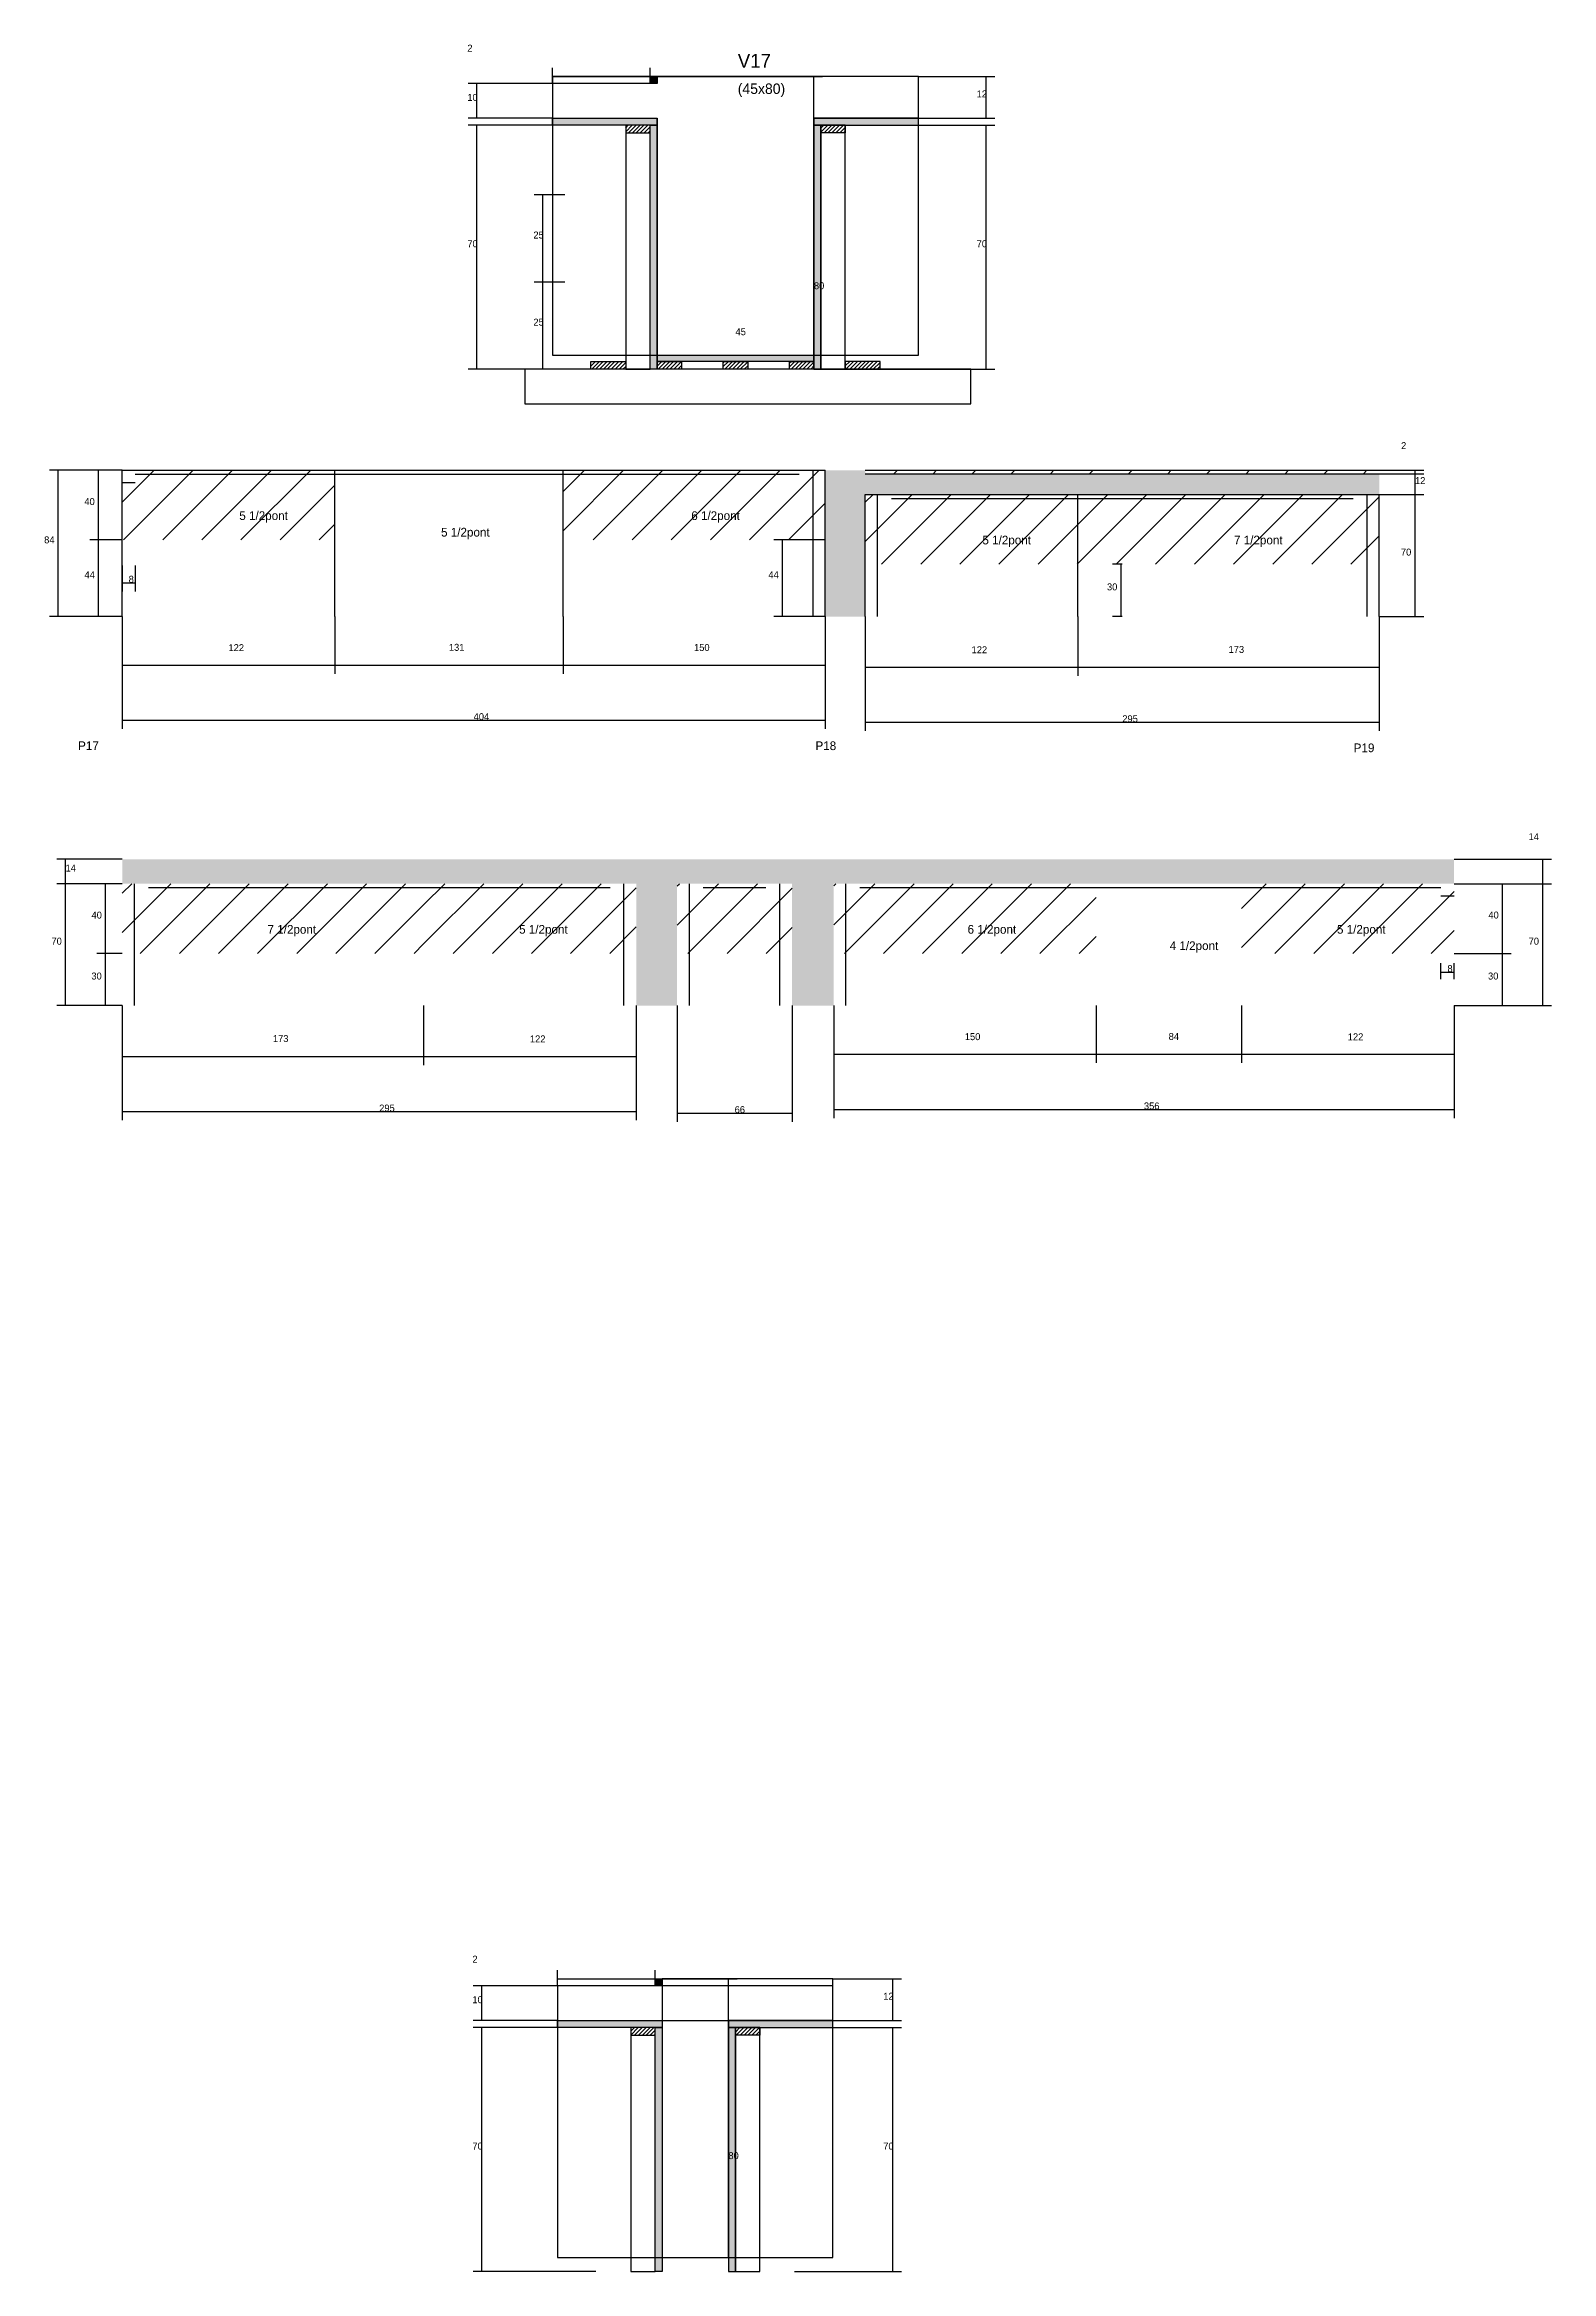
# Model space of a CAD drawing. Header units: metres. Extents: x 130941 to 131805, y 29211 to 30489.
import ezdxf

# ---------------------------------------------------------------- set-up
doc = ezdxf.new("R2010")
doc.units = ezdxf.units.M
for name, color, linetype in [('CONCRETO', 251, 'Continuous'), ('COTA', 4, 'Continuous'), ('Cota Seção (2x)', 4, 'Continuous'), ('Hachura', 253, 'Continuous'), ('Madeira', 126, 'Continuous'), ('NOMENCLATURA', 7, 'Continuous'), ('Painéis', 200, 'Continuous'), ('SARR_2.2x7', 40, 'Continuous'), ('Texto Seção', 7, 'Continuous')]:
    doc.layers.add(name, color=color, linetype=linetype)

msp = doc.modelspace()

# ---------------------------------------------------------------- hatches: boundary and pattern name
at = {"layer": 'COTA'}
h = msp.add_hatch(dxfattribs=at)
h.set_pattern_fill('AR-CONC', scale=0.03)
h.paths.add_polyline_path([(131411.6, 30231), (131706.6, 30231), (131706.6, 30243), (131411.6, 30243), (131411.6, 30245), (131388.6, 30245), (131388.6, 30161), (131411.6, 30161)])
h = msp.add_hatch(dxfattribs=at)
h.set_pattern_fill('AR-CONC', scale=0.03)
h.paths.add_polyline_path([(131280.1, 29937.6), (131303.6, 29937.6), (131303.6, 30007.6), (131369.6, 30007.6), (131369.6, 29937.6), (131393.5, 29937.6), (131393.5, 30007.6), (131749.5, 30007.6), (131749.5, 30021.6), (130985.1, 30021.6), (130985.1, 30007.6), (131280.1, 30007.6)])
at = {"layer": 'Hachura'}
h = msp.add_hatch(color=8, dxfattribs=at)
h.dxf.hatch_style = 1
h.paths.add_polyline_path([(131288.1, 30471), (131292.1, 30471), (131292.1, 30471), (131292.1, 30467), (131292.1, 30467), (131288.1, 30467), (131288.1, 30467), (131288.1, 30471)])
h = msp.add_hatch(color=8, dxfattribs=at)
h.dxf.hatch_style = 1
h.paths.add_polyline_path([(131232.1, 30443), (131232.1, 30447), (131232.1, 30447), (131292.1, 30447), (131292.1, 30447), (131292.1, 30443), (131292.1, 30443), (131232.1, 30443)])
h = msp.add_hatch(dxfattribs=at)
h.set_pattern_fill('ANSI31', scale=0.5)
h.paths.add_polyline_path([(131274.1, 30443), (131274.1, 30438.6), (131274.1, 30438.6), (131288.1, 30438.6), (131288.1, 30438.6), (131288.1, 30443), (131288.1, 30443), (131274.1, 30443)])
h = msp.add_hatch(color=8, dxfattribs=at)
h.dxf.hatch_style = 1
h.paths.add_polyline_path([(131288.1, 30443), (131292.1, 30443), (131292.1, 30443), (131292.1, 30303), (131292.1, 30303), (131288.1, 30303), (131288.1, 30303), (131288.1, 30443)])
h = msp.add_hatch(color=8, dxfattribs=at)
h.dxf.hatch_style = 1
h.paths.add_polyline_path([(131442.1, 30443), (131442.1, 30447), (131442.1, 30447), (131382.1, 30447), (131382.1, 30447), (131382.1, 30443), (131382.1, 30443), (131442.1, 30443)])
h = msp.add_hatch(color=8, dxfattribs=at)
h.dxf.hatch_style = 1
h.paths.add_polyline_path([(131386.1, 30443), (131382.1, 30443), (131382.1, 30443), (131382.1, 30303), (131382.1, 30303), (131386.1, 30303), (131386.1, 30303), (131386.1, 30443)])
h = msp.add_hatch(dxfattribs=at)
h.set_pattern_fill('ANSI31', scale=0.5)
h.paths.add_polyline_path([(131400.1, 30443), (131400.1, 30438.6), (131400.1, 30438.6), (131386.1, 30438.6), (131386.1, 30438.6), (131386.1, 30443), (131386.1, 30443), (131400.1, 30443)])
h = msp.add_hatch(dxfattribs=at)
h.set_pattern_fill('ANSI31', scale=0.5)
h.paths.add_polyline_path([(131254.1, 30303), (131254.1, 30307.4), (131254.1, 30307.4), (131274.1, 30307.4), (131274.1, 30307.4), (131274.1, 30303), (131274.1, 30303), (131254.1, 30303)])
h = msp.add_hatch(color=8, dxfattribs=at)
h.dxf.hatch_style = 1
h.paths.add_polyline_path([(131292.1, 30307.4), (131292.1, 30311), (131292.1, 30311), (131382.1, 30311), (131382.1, 30311), (131382.1, 30307.4), (131382.1, 30307.4), (131292.1, 30307.4)])
h = msp.add_hatch(dxfattribs=at)
h.set_pattern_fill('ANSI31', scale=0.5)
h.paths.add_polyline_path([(131292.1, 30303), (131292.1, 30307.4), (131292.1, 30307.4), (131306.1, 30307.4), (131306.1, 30307.4), (131306.1, 30303), (131306.1, 30303), (131292.1, 30303)])
h = msp.add_hatch(dxfattribs=at)
h.set_pattern_fill('ANSI31', scale=0.5)
h.paths.add_polyline_path([(131330.1, 30303), (131330.1, 30307.4), (131330.1, 30307.4), (131344.1, 30307.4), (131344.1, 30307.4), (131344.1, 30303), (131344.1, 30303), (131330.1, 30303)])
h = msp.add_hatch(dxfattribs=at)
h.set_pattern_fill('ANSI31', scale=0.5)
h.paths.add_polyline_path([(131368.1, 30303), (131368.1, 30307.4), (131368.1, 30307.4), (131382.1, 30307.4), (131382.1, 30307.4), (131382.1, 30303), (131382.1, 30303), (131368.1, 30303)])
h = msp.add_hatch(dxfattribs=at)
h.set_pattern_fill('ANSI31', scale=0.5)
h.paths.add_polyline_path([(131420.1, 30303), (131420.1, 30307.4), (131420.1, 30307.4), (131400.1, 30307.4), (131400.1, 30307.4), (131400.1, 30303), (131400.1, 30303), (131420.1, 30303)])
h = msp.add_hatch(dxfattribs=at)
h.set_pattern_fill('ANSI31', scale=5)
h.paths.add_polyline_path([(130985.1, 30245), (130985.1, 30205), (131107.1, 30205), (131107.1, 30245)])
h = msp.add_hatch(dxfattribs=at)
h.set_pattern_fill('ANSI31', scale=5)
h.paths.add_polyline_path([(131388.6, 30205), (131388.6, 30245), (131238.1, 30245), (131238.1, 30205)])
h = msp.add_hatch(dxfattribs=at)
h.set_pattern_fill('ANSI31', scale=5)
h.paths.add_polyline_path([(131411.6, 30245), (131411.6, 30243), (131533.6, 30243), (131533.6, 30245)])
h = msp.add_hatch(dxfattribs=at)
h.set_pattern_fill('ANSI31', scale=5)
h.paths.add_polyline_path([(131533.6, 30245), (131533.6, 30243), (131706.6, 30243), (131706.6, 30245)])
h = msp.add_hatch(dxfattribs=at)
h.set_pattern_fill('ANSI31', scale=5)
h.paths.add_polyline_path([(131411.6, 30231), (131411.6, 30191), (131533.6, 30191), (131533.6, 30231)])
h = msp.add_hatch(dxfattribs=at)
h.set_pattern_fill('ANSI31', scale=5)
h.paths.add_polyline_path([(131706.6, 30191), (131706.6, 30231), (131533.6, 30231), (131533.6, 30191)])
h = msp.add_hatch(dxfattribs=at)
h.set_pattern_fill('ANSI31', scale=5)
h.paths.add_polyline_path([(131158.1, 29967.6), (131158.1, 30007.6), (130985.1, 30007.6), (130985.1, 29967.6)])
h = msp.add_hatch(dxfattribs=at)
h.set_pattern_fill('ANSI31', scale=5)
h.paths.add_polyline_path([(131158.1, 30007.6), (131158.1, 29967.6), (131280.1, 29967.6), (131280.1, 30007.6)])
h = msp.add_hatch(dxfattribs=at)
h.set_pattern_fill('ANSI31', scale=5)
h.paths.add_polyline_path([(131369.6, 29967.6), (131369.6, 30007.6), (131303.6, 30007.6), (131303.6, 29967.6)])
h = msp.add_hatch(dxfattribs=at)
h.set_pattern_fill('ANSI31', scale=5)
h.paths.add_polyline_path([(131544, 29967.6), (131544, 30007.6), (131393.5, 30007.6), (131393.5, 29967.6)])
h = msp.add_hatch(dxfattribs=at)
h.set_pattern_fill('ANSI31', scale=5)
h.paths.add_polyline_path([(131627.5, 30007.6), (131627.5, 29967.6), (131749.5, 29967.6), (131749.5, 30007.6)])
h = msp.add_hatch(color=8, dxfattribs=at)
h.dxf.hatch_style = 1
h.paths.add_polyline_path([(131291, 29378.9), (131295, 29378.9), (131295, 29378.9), (131295, 29374.9), (131295, 29374.9), (131291, 29374.9), (131291, 29374.9), (131291, 29378.9)])
h = msp.add_hatch(color=8, dxfattribs=at)
h.dxf.hatch_style = 1
h.paths.add_polyline_path([(131235, 29350.9), (131235, 29354.9), (131235, 29354.9), (131295, 29354.9), (131295, 29354.9), (131295, 29350.9), (131295, 29350.9), (131235, 29350.9)])
h = msp.add_hatch(color=8, dxfattribs=at)
h.dxf.hatch_style = 1
h.paths.add_polyline_path([(131393, 29350.9), (131393, 29354.9), (131393, 29354.9), (131333, 29354.9), (131333, 29354.9), (131333, 29350.9), (131333, 29350.9), (131393, 29350.9)])
h = msp.add_hatch(dxfattribs=at)
h.set_pattern_fill('ANSI31', scale=0.5)
h.paths.add_polyline_path([(131277, 29350.9), (131277, 29346.5), (131277, 29346.5), (131291, 29346.5), (131291, 29346.5), (131291, 29350.9), (131291, 29350.9), (131277, 29350.9)])
h = msp.add_hatch(color=8, dxfattribs=at)
h.dxf.hatch_style = 1
h.paths.add_polyline_path([(131291, 29350.9), (131295, 29350.9), (131295, 29350.9), (131295, 29210.9), (131295, 29210.9), (131291, 29210.9), (131291, 29210.9), (131291, 29350.9)])
h = msp.add_hatch(color=8, dxfattribs=at)
h.dxf.hatch_style = 1
h.paths.add_polyline_path([(131337, 29350.9), (131333, 29350.9), (131333, 29350.9), (131333, 29210.9), (131333, 29210.9), (131337, 29210.9), (131337, 29210.9), (131337, 29350.9)])
h = msp.add_hatch(dxfattribs=at)
h.set_pattern_fill('ANSI31', scale=0.5)
h.paths.add_polyline_path([(131351, 29350.9), (131351, 29346.5), (131351, 29346.5), (131337, 29346.5), (131337, 29346.5), (131337, 29350.9), (131337, 29350.9), (131351, 29350.9)])

# ---------------------------------------------------------------- linework, layer by layer
at = {"layer": 'CONCRETO'}
for points in [[(131442.1, 30471), (131292.1, 30471), (131292.1, 30467), (131232.1, 30467), (131232.1, 30447), (131292.1, 30447), (131292.1, 30311), (131382.1, 30311), (131382.1, 30437), (131382.1, 30447), (131442.1, 30447)], [(131232.1, 30311), (131442.1, 30311), (131442.1, 30471), (131232.1, 30471)], [(131235, 29218.9), (131393, 29218.9), (131393, 29374.9), (131235, 29374.9)], [(131295, 29354.9), (131393, 29354.9), (131393, 29378.9), (131295, 29378.9)]]:
    msp.add_lwpolyline(points, close=True, dxfattribs=at)
for points in [[(131295, 29374.9), (131235, 29374.9), (131235, 29354.9), (131295, 29354.9), (131295, 29218.9), (131333, 29218.9), (131333, 29344.9), (131333, 29354.9), (131393, 29354.9)], [(131393, 29354.9), (131393, 29378.9), (131295, 29378.9)]]:
    msp.add_lwpolyline(points, dxfattribs=at)
at = {"layer": 'COTA'}
for p, q in [((131232.1, 30467), (131183.7, 30467)), ((131188.7, 30447), (131188.7, 30467)), ((131232.1, 30467), (131232.1, 30476)), ((131232.1, 30471), (131288.1, 30471)), ((131288.1, 30471), (131288.1, 30476)), ((131442.1, 30471), (131486, 30471)), ((131481, 30447), (131481, 30471)), ((131232.1, 30447), (131183.7, 30447)), ((131232.1, 30443), (131183.7, 30443)), ((131188.7, 30303), (131188.7, 30443)), ((131404.5, 30443), (131486, 30443)), ((131442.1, 30447), (131486, 30447)), ((131481, 30303), (131481, 30443)), ((131239.1, 30403), (131221.6, 30403)), ((131226.6, 30353), (131226.6, 30403)), ((131239.1, 30353), (131221.6, 30353)), ((131239.1, 30353), (131221.6, 30353)), ((131226.6, 30303), (131226.6, 30353)), ((131256.7, 30303), (131183.7, 30303)), ((131239.1, 30303), (131221.6, 30303)), ((131412.9, 30303), (131486, 30303)), ((130985.1, 30245), (130943.4, 30245)), ((130948.4, 30161), (130948.4, 30245)), ((130985.1, 30245), (130966.5, 30245)), ((130971.5, 30205), (130971.5, 30245)), ((131706.6, 30245), (131732.1, 30245)), ((131706.6, 30243), (131732.1, 30243)), ((131706.6, 30243), (131732.1, 30243)), ((131727.1, 30243), (131727.1, 30245)), ((131727.1, 30231), (131727.1, 30243)), ((131706.6, 30231), (131732.1, 30231)), ((131706.6, 30231), (131732.1, 30231)), ((131727.1, 30161), (131727.1, 30231)), ((130985.1, 30205), (130966.5, 30205)), ((130985.1, 30205), (130966.5, 30205)), ((130971.5, 30161), (130971.5, 30205)), ((131388.6, 30205), (131359.1, 30205)), ((131364.1, 30161), (131364.1, 30205)), ((130985.1, 30190.2), (130985.1, 30175.4)), ((130992.6, 30190.2), (130992.6, 30175.4)), ((131559.1, 30191), (131553.5, 30191)), ((131558.5, 30161), (131558.5, 30191)), ((130985.1, 30180.4), (130992.6, 30180.4)), ((130985.1, 30161), (130943.4, 30161)), ((130985.1, 30161), (130966.5, 30161)), ((130985.1, 30161), (130985.1, 30096.5)), ((130985.1, 30161), (130985.1, 30128.1)), ((131107.1, 30161), (131107.1, 30128.1)), ((131107.1, 30161), (131107.1, 30128.1)), ((131238.1, 30161), (131238.1, 30128.1)), ((131238.1, 30161), (131238.1, 30128.1)), ((131388.6, 30161), (131359.1, 30161)), ((131388.6, 30161), (131388.6, 30096.5)), ((131388.6, 30161), (131388.6, 30128.1)), ((131411.6, 30161), (131411.6, 30095.3)), ((131411.6, 30161), (131411.6, 30126.9)), ((131533.6, 30161), (131533.6, 30126.9)), ((131533.6, 30161), (131533.6, 30126.9)), ((131559.1, 30161), (131553.5, 30161)), ((131706.6, 30161), (131706.6, 30126.9)), ((131706.6, 30161), (131706.6, 30095.3)), ((131706.6, 30161), (131732.1, 30161)), ((130985.1, 30133.1), (131107.1, 30133.1)), ((131107.1, 30133.1), (131238.1, 30133.1)), ((131238.1, 30133.1), (131388.6, 30133.1)), ((131411.6, 30131.9), (131533.6, 30131.9)), ((131533.6, 30131.9), (131706.6, 30131.9)), ((130985.1, 30101.5), (131388.6, 30101.5)), ((131411.6, 30100.3), (131706.6, 30100.3)), ((130985.1, 30021.6), (130947.6, 30021.6)), ((130952.6, 30007.6), (130952.6, 30021.6)), ((131749.5, 30021.6), (131805.4, 30021.6)), ((131800.4, 30007.6), (131800.4, 30021.6)), ((130985.1, 30007.6), (130947.6, 30007.6)), ((130985.1, 30007.6), (130947.6, 30007.6)), ((130952.6, 29937.6), (130952.6, 30007.6)), ((130985.1, 30007.6), (130970.6, 30007.6)), ((130975.6, 29967.6), (130975.6, 30007.6)), ((131749.5, 30007.6), (131782.3, 30007.6)), ((131749.5, 30007.6), (131805.4, 30007.6)), ((131749.5, 30007.6), (131805.4, 30007.6)), ((131777.3, 29967.6), (131777.3, 30007.6)), ((131800.4, 29937.6), (131800.4, 30007.6)), ((130985.1, 29967.6), (130970.6, 29967.6)), ((130985.1, 29967.6), (130970.6, 29967.6)), ((130975.6, 29937.6), (130975.6, 29967.6)), ((131749.5, 29967.6), (131782.3, 29967.6)), ((131749.5, 29967.6), (131782.3, 29967.6)), ((131777.3, 29937.6), (131777.3, 29967.6)), ((131742, 29952.8), (131742, 29961.9)), ((131742, 29956.9), (131749.5, 29956.9)), ((131749.5, 29952.8), (131749.5, 29961.9)), ((130985.1, 29937.6), (130947.6, 29937.6)), ((130985.1, 29937.6), (130970.6, 29937.6)), ((130985.1, 29937.6), (130985.1, 29903.4)), ((130985.1, 29937.6), (130985.1, 29871.8)), ((131158.1, 29937.6), (131158.1, 29903.4)), ((131158.1, 29937.6), (131158.1, 29903.4)), ((131280.1, 29937.6), (131280.1, 29871.8)), ((131280.1, 29937.6), (131280.1, 29903.4)), ((131303.6, 29937.6), (131303.6, 29870.9)), ((131369.6, 29937.6), (131369.6, 29870.9)), ((131393.5, 29937.6), (131393.5, 29873)), ((131393.5, 29937.6), (131393.5, 29904.7)), ((131544, 29937.6), (131544, 29904.7)), ((131544, 29937.6), (131544, 29904.7)), ((131627.5, 29937.6), (131627.5, 29904.7)), ((131627.5, 29937.6), (131627.5, 29904.7)), ((131749.5, 29937.6), (131749.5, 29873)), ((131749.5, 29937.6), (131749.5, 29904.7)), ((131749.5, 29937.6), (131782.3, 29937.6)), ((131749.5, 29937.6), (131805.4, 29937.6)), ((130985.1, 29908.4), (131158.1, 29908.4)), ((131158.1, 29908.4), (131280.1, 29908.4)), ((131393.5, 29909.7), (131544, 29909.7)), ((131544, 29909.7), (131627.5, 29909.7)), ((131627.5, 29909.7), (131749.5, 29909.7)), ((131393.5, 29878), (131749.5, 29878)), ((130985.1, 29876.8), (131280.1, 29876.8)), ((131303.6, 29875.9), (131369.6, 29875.9)), ((131235, 29374.9), (131235, 29383.9)), ((131291, 29378.9), (131291, 29383.9)), ((131235, 29374.9), (131186.6, 29374.9)), ((131191.6, 29354.9), (131191.6, 29374.9)), ((131235, 29378.9), (131291, 29378.9)), ((131393, 29378.9), (131432.4, 29378.9)), ((131427.4, 29354.9), (131427.4, 29378.9)), ((131235, 29354.9), (131186.6, 29354.9)), ((131393, 29354.9), (131432.4, 29354.9)), ((131235, 29350.9), (131186.6, 29350.9)), ((131191.6, 29210.9), (131191.6, 29350.9)), ((131351, 29350.9), (131432.4, 29350.9)), ((131427.4, 29210.9), (131427.4, 29350.9)), ((131257, 29210.9), (131186.6, 29210.9)), ((131371, 29210.9), (131432.4, 29210.9))]:
    msp.add_line(p, q, dxfattribs=at)
at = {"layer": 'Cota Seção (2x)'}
for p, q in [((131292.1, 30471), (131387.1, 30471)), ((131382.1, 30311), (131382.1, 30471)), ((131292.1, 30311), (131292.1, 30316)), ((131382.1, 30311), (131382.1, 30316)), ((131292.1, 30311), (131387.1, 30311)), ((131292.1, 30311), (131382.1, 30311)), ((131295, 29378.9), (131338, 29378.9)), ((131333, 29218.9), (131333, 29378.9)), ((131295, 29218.9), (131338, 29218.9))]:
    msp.add_line(p, q, dxfattribs=at)
at = {"layer": 'Madeira'}
for points in [[(131274.1, 30443), (131274.1, 30438.6), (131288.1, 30438.6), (131288.1, 30443)], [(131274.1, 30303), (131288.1, 30303), (131288.1, 30443), (131274.1, 30443)], [(131400.1, 30443), (131400.1, 30438.6), (131386.1, 30438.6), (131386.1, 30443)], [(131400.1, 30443), (131386.1, 30443), (131386.1, 30303), (131400.1, 30303)], [(131216.2, 30283), (131472.2, 30283), (131472.2, 30303), (131216.2, 30303)], [(131254.1, 30303), (131254.1, 30307.4), (131274.1, 30307.4), (131274.1, 30303)], [(131292.1, 30303), (131292.1, 30307.4), (131306.1, 30307.4), (131306.1, 30303)], [(131330.1, 30303), (131330.1, 30307.4), (131344.1, 30307.4), (131344.1, 30303)], [(131368.1, 30303), (131368.1, 30307.4), (131382.1, 30307.4), (131382.1, 30303)], [(131420.1, 30303), (131420.1, 30307.4), (131400.1, 30307.4), (131400.1, 30303)], [(131277, 29350.9), (131277, 29346.5), (131291, 29346.5), (131291, 29350.9)], [(131277, 29210.9), (131291, 29210.9), (131291, 29350.9), (131277, 29350.9)], [(131351, 29350.9), (131351, 29346.5), (131337, 29346.5), (131337, 29350.9)], [(131351, 29350.9), (131337, 29350.9), (131337, 29210.9), (131351, 29210.9)]]:
    msp.add_lwpolyline(points, close=True, dxfattribs=at)
at = {"layer": 'Painéis'}
for p, q in [((131232.1, 30447), (131292.1, 30447)), ((131232.1, 30443), (131232.1, 30447)), ((131292.1, 30443), (131292.1, 30447)), ((131292.1, 30303), (131292.1, 30443)), ((131382.1, 30447), (131442.1, 30447)), ((131382.1, 30443), (131382.1, 30447)), ((131382.1, 30303), (131382.1, 30443)), ((131442.1, 30443), (131442.1, 30447)), ((131292.1, 30311), (131382.1, 30311)), ((131292.1, 30307.4), (131292.1, 30311)), ((131382.1, 30307.4), (131382.1, 30311)), ((130985.1, 30245), (131388.6, 30245)), ((130985.1, 30161), (130985.1, 30245)), ((131107.1, 30161), (131107.1, 30245)), ((131238.1, 30161), (131238.1, 30245)), ((131388.6, 30161), (131388.6, 30245)), ((131411.6, 30245), (131706.6, 30245)), ((131411.6, 30243), (131706.6, 30243)), ((131411.6, 30231), (131706.6, 30231)), ((131411.6, 30161), (131411.6, 30231)), ((131533.6, 30161), (131533.6, 30231)), ((131706.6, 30161), (131706.6, 30231))]:
    msp.add_line(p, q, dxfattribs=at)
for points in [[(131288.1, 30471), (131292.1, 30471), (131292.1, 30467), (131288.1, 30467)], [(131232.1, 30443), (131232.1, 30447), (131292.1, 30447), (131292.1, 30443)], [(131288.1, 30443), (131292.1, 30443), (131292.1, 30303), (131288.1, 30303)], [(131442.1, 30443), (131442.1, 30447), (131382.1, 30447), (131382.1, 30443)], [(131386.1, 30443), (131382.1, 30443), (131382.1, 30303), (131386.1, 30303)], [(131292.1, 30307.4), (131292.1, 30311), (131382.1, 30311), (131382.1, 30307.4)], [(131291, 29378.9), (131295, 29378.9), (131295, 29374.9), (131291, 29374.9)], [(131235, 29350.9), (131235, 29354.9), (131295, 29354.9), (131295, 29350.9)], [(131393, 29350.9), (131393, 29354.9), (131333, 29354.9), (131333, 29350.9)], [(131291, 29350.9), (131295, 29350.9), (131295, 29210.9), (131291, 29210.9)], [(131337, 29350.9), (131333, 29350.9), (131333, 29210.9), (131337, 29210.9)]]:
    msp.add_lwpolyline(points, close=True, dxfattribs=at)
at = {"layer": 'SARR_2.2x7'}
for p, q in [((130985.1, 30238), (130992.6, 30238)), ((130992.6, 30242.8), (131107.1, 30242.8)), ((131107.1, 30242.8), (131373.6, 30242.8)), ((131381.6, 30205), (131381.6, 30245)), ((131418.6, 30191), (131418.6, 30231)), ((131426.6, 30228.8), (131533.6, 30228.8)), ((131533.6, 30228.8), (131691.6, 30228.8)), ((131699.6, 30191), (131699.6, 30231)), ((131381.6, 30161), (131381.6, 30205)), ((131418.6, 30161), (131418.6, 30191)), ((131699.6, 30161), (131699.6, 30191)), ((130992.1, 29967.6), (130992.1, 30007.6)), ((131273.1, 29967.6), (131273.1, 30007.6)), ((131310.6, 29967.6), (131310.6, 30007.6)), ((131362.6, 29967.6), (131362.6, 30007.6)), ((131400.5, 29967.6), (131400.5, 30007.6)), ((131000.1, 30005.4), (131158.1, 30005.4)), ((131158.1, 30005.4), (131265.1, 30005.4)), ((131318.6, 30005.4), (131354.6, 30005.4)), ((131408.5, 30005.4), (131627.5, 30005.4)), ((131627.5, 30005.4), (131742, 30005.4)), ((131742, 30000.6), (131749.5, 30000.6)), ((130992.1, 29937.6), (130992.1, 29967.6)), ((131273.1, 29937.6), (131273.1, 29967.6)), ((131310.6, 29937.6), (131310.6, 29967.6)), ((131362.6, 29937.6), (131362.6, 29967.6)), ((131400.5, 29937.6), (131400.5, 29967.6))]:
    msp.add_line(p, q, dxfattribs=at)

# ---------------------------------------------------------------- texts
at = {"layer": 'COTA'}
for s, p in [('2', (131183.2, 30485.3)), ('10', (131183.2, 30457)), ('12', (131475.5, 30459)), ('70', (131183.2, 30373)), ('25', (131221.1, 30378)), ('70', (131475.5, 30373)), ('25', (131221.1, 30328)), ('2', (131719.1, 30257.1)), ('12', (131727.1, 30237)), ('40', (130963.4, 30225)), ('84', (130940.3, 30203)), ('70', (131719, 30196)), ('44', (130963.5, 30183)), ('8', (130988.8, 30180.4)), ('44', (131356, 30183)), ('30', (131550.3, 30176)), ('122', (131046.1, 30141.1)), ('131', (131172.6, 30141.3)), ('150', (131313.3, 30141.2)), ('122', (131472.6, 30139.9)), ('173', (131620.1, 30140.1)), ('404', (131186.8, 30101.5)), ('295', (131559.1, 30100.3)), ('14', (131792.3, 30032.6)), ('14', (130952.6, 30014.6)), ('40', (130967.5, 29987.6)), ('40', (131769.2, 29987.6)), ('70', (130944.5, 29972.6)), ('70', (131792.3, 29972.6)), ('30', (130967.4, 29952.6)), ('8', (131745.7, 29956.9)), ('30', (131769, 29952.6)), ('173', (131071.6, 29916.7)), ('122', (131219.1, 29916.5)), ('150', (131468.7, 29917.8)), ('84', (131585.7, 29917.9)), ('122', (131688.5, 29917.7)), ('295', (131132.6, 29876.8)), ('66', (131336.6, 29875.9)), ('356', (131571.5, 29878)), ('2', (131186.1, 29388.2)), ('10', (131186.1, 29364.9)), ('12', (131421.9, 29366.9)), ('70', (131186.1, 29280.9)), ('70', (131421.9, 29280.9))]:
    msp.add_text(s, height=4, dxfattribs=at).set_placement(p)
at = {"layer": 'Cota Seção (2x)'}
for s, p in [('80', (131382.1, 30348.9)), ('45', (131337.1, 30322.5)), ('80', (131333, 29275.4))]:
    msp.add_text(s, height=4, dxfattribs=at).set_placement(p)
at = {"layer": 'NOMENCLATURA'}
for s, p in [('5 1/2pont', (131052.3, 30216.4)), ('5 1/2pont', (131168.1, 30206.9)), ('6 1/2pont', (131311.7, 30216.4)), ('5 1/2pont', (131478.8, 30202.4)), ('7 1/2pont', (131623.2, 30202.4)), ('P17', (130959.8, 30084.3)), ('P18', (131383, 30084.3)), ('P19', (131691.9, 30083.1)), ('7 1/2pont', (131068.5, 29978.9)), ('5 1/2pont', (131212.9, 29978.9)), ('6 1/2pont', (131470.3, 29978.9)), ('5 1/2pont', (131682.3, 29978.9)), ('4 1/2pont', (131586.3, 29969.5))]:
    msp.add_text(s, height=5, dxfattribs=at).set_placement(p)
at = {"layer": 'Texto Seção'}
for s, height, p in [('V17', 8, (131338.4, 30476)), ('(45x80)', 6, (131338.4, 30461))]:
    msp.add_text(s, height=height, dxfattribs=at).set_placement(p)

doc.saveas('drawing.dxf')
